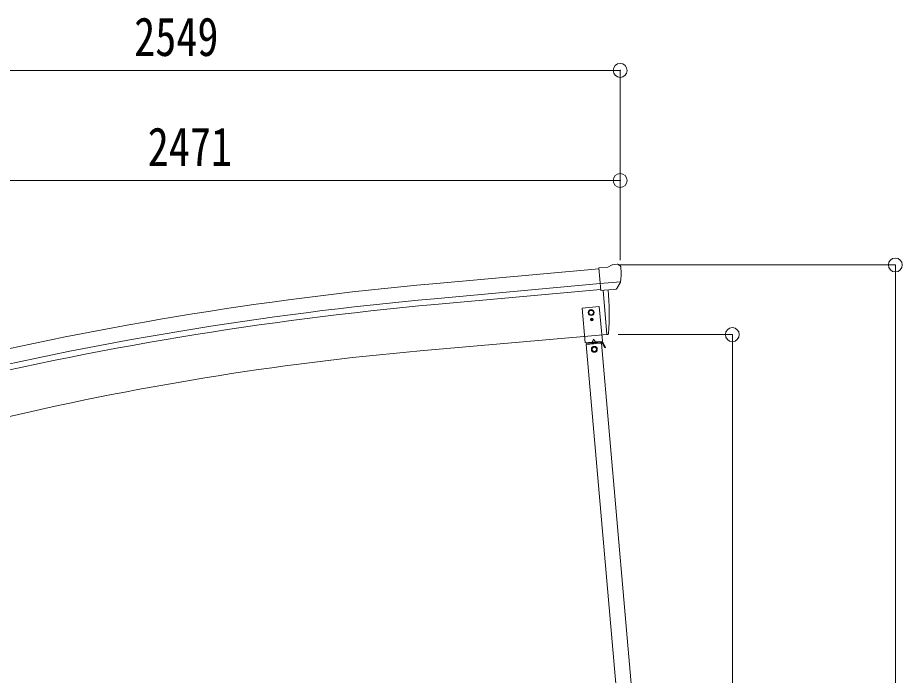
# Model space of a CAD drawing. Units: millimetres at full size, sheet at 1:40. Extents: x -11181 to 11305, y -7804 to 7716.
# Drawn here: x -8501 to -5955, y 487 to 2379 of the extents above; entities that cross this region are included whole.
import ezdxf
from ezdxf.enums import TextEntityAlignment as Align

# ---------------------------------------------------------------- set-up
doc = ezdxf.new("R2010")
doc.units = ezdxf.units.MM
doc.header["$LTSCALE"] = 40
doc.header["$PDMODE"] = 32
doc.header["$PDSIZE"] = 40
for name, color, linetype, lineweight in [('0-0_0', 7, 'Continuous', 9), ('0-1_本体', 4, 'Continuous', 9), ('0-2_部品', 7, 'Continuous', 9), ('0-A_寸法', 6, 'Continuous', 9), ('1-1_GLASS', 4, 'Continuous', 9), ('1-2_GLASS_SEAL', 4, 'Continuous', 9)]:
    doc.layers.add(name, color=color, linetype=linetype, lineweight=lineweight)
doc.styles.add('ＭＳ ゴシック', font='')
doc.styles.get('ＭＳ ゴシック').set_extended_font_data('MS Gothic')

msp = doc.modelspace()

# ---------------------------------------------------------------- linework, layer by layer
at = {"layer": '0-0_0', "color": 6}
for p, q in [((-5975.46, -1120.82), (-5975.46, 1667.78)), ((-6444.47, 1467.38), (-6444.47, -1120.82))]:
    msp.add_line(p, q, dxfattribs=at)
at = {"layer": '0-1_本体'}
for p, q in [((-6828.79, 1656.99), (-7306.1, 1613.71)), ((-6825.03, 1613.99), (-7302.21, 1570.73)), ((-6823.56, 1597.21), (-7300.69, 1553.95)), ((-6816.34, 1595), (-6805.18, 1467.4)), ((-7343.12, 1420.33), (-6805.18, 1467.4))]:
    msp.add_line(p, q, dxfattribs=at)
for centre, radius, start, end in [((-6401.41, -8376.21), 10030.81, 95.17465, 103.67464), ((-6401.41, -8376.21), 9987.65, 95.17465, 103.67464), ((-6401.41, -8376.21), 9970.81, 95.17465, 103.67464), ((-6609.5, -6964.99), 8417.35, 95.00001, 103.5)]:
    msp.add_arc(centre, radius, start, end, dxfattribs=at)
at = {"layer": '0-2_部品'}
for p, q in [((-6802.41, 1661.44), (-6828.98, 1659.11)), ((-6823.32, 1594.45), (-6828.98, 1659.11)), ((-6802.41, 1661.44), (-6790.69, 1668.2)), ((-6775.79, 1669.79), (-6789.45, 1668.59)), ((-6766.65, 1664.03), (-6772.14, 1668.64)), ((-6765.59, 1661.99), (-6765.47, 1660.65)), ((-6766.11, 1619.15), (-6825.03, 1613.99)), ((-6777.36, 1599.66), (-6766.43, 1618.6)), ((-6813.36, 1595.32), (-6823.32, 1594.45)), ((-6816.35, 1595.06), (-6805.18, 1467.46)), ((-6779.75, 1598.26), (-6787.46, 1597.59)), ((-6805.18, 1467.46), (-6803.13, 1467.71))]:
    msp.add_line(p, q, dxfattribs=at)
for points in [[(-6766.04, 1619.78), (-6766.33, 1618.79), (-6766.43, 1618.6)], [(-6813.36, 1595.32), (-6813.09, 1595.25), (-6787.71, 1597.47), (-6787.46, 1597.59)]]:
    msp.add_lwpolyline(points, dxfattribs=at)
msp.add_circle((-6850.87, 1530.71), 6.5, dxfattribs=at)
for centre, radius, start, end in [((-6789.19, 1665.6), 3, 95, 120), ((-6775.35, 1664.81), 5, 50.00648, 94.99352), ((-6967.1, 1643.01), 202.4, 353.4085, 5), ((-7698.95, 1523.27), 900, 356.63919, 4.64986), ((-6803.49, 1470.69), 3, 277, 356.63919)]:
    msp.add_arc(centre, radius, start, end, dxfattribs=at)
for centre, major_axis, ratio, start_param, end_param in [((-6761.26, 1666.04), (-15.35, 3.44), 0.101033, 5.9751426, 5.9753737), ((-6768.58, 1661.74), (2.71, -1.31), 0.997474, 0.5366567, 1.3225652), ((-6780.02, 1601.26), (1.62, -2.54), 0.997631, 5.8041905, 5.8929484), ((-6780.09, 1601.37), (-3.5, 2.17), 0.650902, 2.1145521, 2.1873627), ((-6779.96, 1601.17), (1.62, -2.54), 0.997631, 5.965759, 6.7621801)]:
    msp.add_ellipse(centre, major_axis=major_axis, ratio=ratio, start_param=start_param, end_param=end_param, dxfattribs=at)
at = {"layer": '0-A_寸法'}
for p, q in [((-9316.17, 2227.54), (-6767.17, 2227.54)), ((-6767.17, 2227.54), (-6767.17, 1910.92)), ((-9238.17, 1910.92), (-6767.17, 1910.92)), ((-6767.17, 1910.92), (-6767.17, 1681.92)), ((-5975.46, 1667.78), (-6773.3, 1667.78)), ((-6444.47, 1467.38), (-6773.3, 1467.38))]:
    msp.add_line(p, q, dxfattribs=at)
for p in [(-6767.17, 2227.54), (-6767.17, 1910.92), (-5975.46, 1667.78), (-6444.47, 1467.38)]:
    msp.add_point(p, dxfattribs=at)
at = {"layer": '1-1_GLASS'}
for p, q in [((-6850.35, 1511.22), (-6851.17, 1511.24)), ((-6847.9, 1510.36), (-6847.08, 1510.35)), ((-6844.2, 1454.47), (-6848.33, 1445.61)), ((-6844.2, 1454.47), (-6838.59, 1446.46)), ((-6821.11, 1442.97), (-6864.94, 1439.14)), ((-6820.19, 1446.07), (-6863.71, 1442.26)), ((-6863.45, 1439.27), (-6863.71, 1442.26)), ((-6849, 1440.53), (-6849.26, 1443.52)), ((-6849.05, 1441.03), (-6837.09, 1442.08)), ((-6837.05, 1441.58), (-6837.31, 1444.57)), ((-6822.6, 1442.84), (-6822.87, 1445.83)), ((-6822.65, 1443.34), (-6819.98, 1443.58)), ((-6809.49, 1431), (-6817.33, 1444.58)), ((-6814.16, 1434.08), (-6811.99, 1435.33))]:
    msp.add_line(p, q, dxfattribs=at)
for points in [[(-6818.56, 1448.22), (-6827.27, 1547.84), (-6877.08, 1543.48), (-6868.37, 1443.86)], [(-6850.87, 1538.22), (-6857.37, 1534.47), (-6857.37, 1526.96), (-6850.87, 1523.21), (-6844.37, 1526.96), (-6844.37, 1534.47)], [(-6828.34, 1445.35), (-6858.23, 1442.74), (-6858.4, 1444.73), (-6828.52, 1447.35)], [(-6841.63, 1432.62), (-6848.13, 1428.87), (-6848.13, 1421.37), (-6841.63, 1417.61), (-6835.13, 1421.37), (-6835.13, 1428.87)]]:
    msp.add_lwpolyline(points, close=True, dxfattribs=at)
for points in [[(-6851.17, 1511.24), (-6851.18, 1510.42), (-6850.36, 1510.4)], [(-6849.56, 1509.57), (-6849.57, 1508.75), (-6848.75, 1508.73), (-6848.74, 1509.55)], [(-6848.7, 1512.01), (-6848.68, 1512.83), (-6849.5, 1512.85), (-6849.52, 1512.03)], [(-6847.08, 1510.35), (-6847.07, 1511.17), (-6847.89, 1511.18)], [(-6809.49, 1431), (-6811.66, 1429.75), (-6819.5, 1443.33)]]:
    msp.add_lwpolyline(points, dxfattribs=at)
for centre, radius in [((-6850.87, 1530.71), 8.5), ((-6850.87, 1530.71), 7.7), ((-6849.13, 1510.79), 3.75), ((-6841.63, 1425.12), 8.5), ((-6841.63, 1425.12), 7.7), ((-6841.63, 1425.12), 6.5)]:
    msp.add_circle(centre, radius, dxfattribs=at)
for centre, radius, start, end in [((-6850.38, 1509.58), 0.82, 359, 89), ((-6850.34, 1512.04), 0.82, 269, 359), ((-6847.92, 1509.54), 0.82, 89, 179), ((-6847.88, 1512), 0.82, 179, 269), ((-6819.93, 1443.08), 3, 30, 95), ((-6819.93, 1443.08), 0.5, 30, 95)]:
    msp.add_arc(centre, radius, start, end, dxfattribs=at)
at = {"layer": '1-2_GLASS_SEAL'}
for p, q in [((-6864.95, 1439.14), (-6725.64, -155.12)), ((-6821.12, 1442.97), (-6681.8, -151.29))]:
    msp.add_line(p, q, dxfattribs=at)

# ---------------------------------------------------------------- texts
at = {"layer": '0-A_寸法', "color": 7, "style": 'ＭＳ ゴシック', "width": 0.8}
for s, p in [('2549', (-8165.67, 2235.54)), ('2471', (-8126.67, 1918.92))]:
    msp.add_text(s, height=111.4, dxfattribs=at).set_placement(p, align=Align.BOTTOM_LEFT)

doc.saveas('drawing.dxf')
